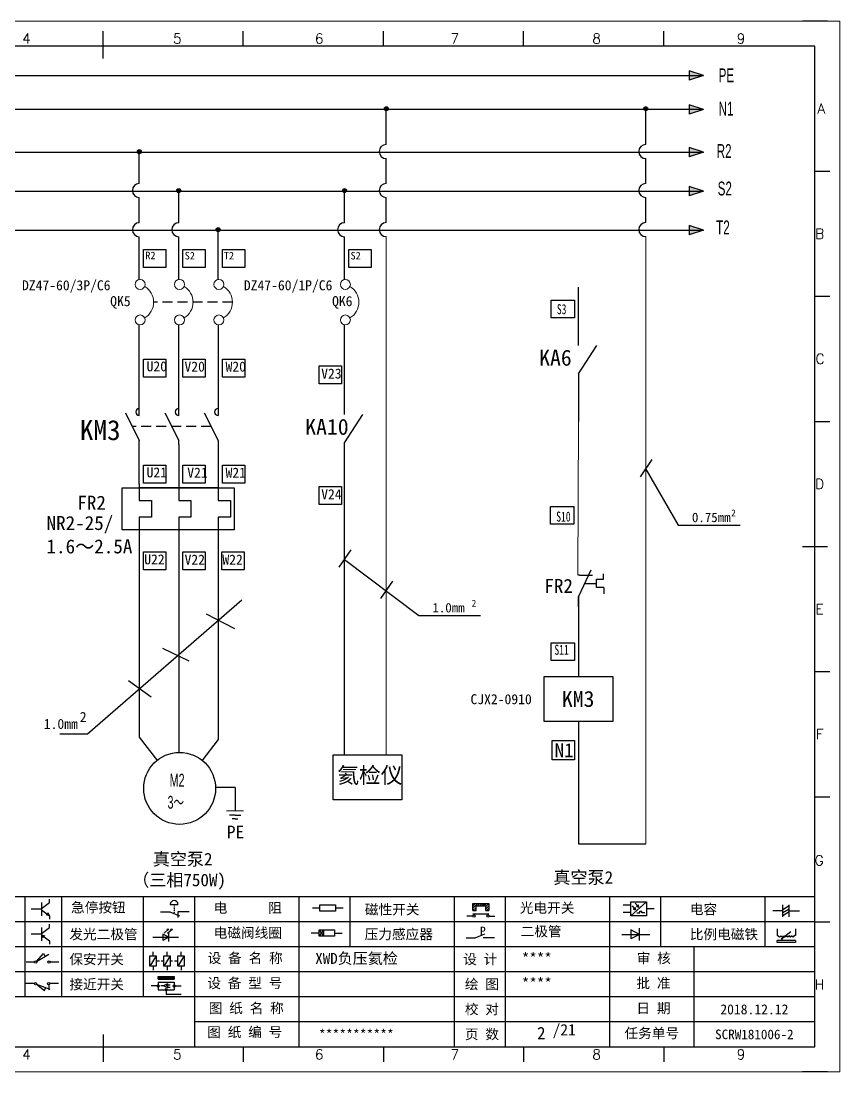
# Model space of a CAD drawing. Header units: millimetres. Extents: x -300 to 4128, y -106 to 2458.
# Drawn here: x 584.5 to 748.1, y 1904.7 to 2114.7 of the extents above; entities that cross this region are included whole.
import ezdxf
from ezdxf.enums import TextEntityAlignment as Align

# ---------------------------------------------------------------- set-up
doc = ezdxf.new("R2010")
doc.units = ezdxf.units.MM
doc.linetypes.add('ACISOWELD', pattern=[3, 2, -1])
for name, color, linetype in [('AE_BOR', 1, 'Continuous'), ('MISC', 2, 'Continuous'), ('SYMS', 7, 'Continuous')]:
    doc.layers.add(name, color=color, linetype=linetype)
doc.styles.get("Standard").update_dxf_attribs({"font": ''})
doc.styles.add('WD', font='romans.shx', dxfattribs={"width": 0.8, "bigfont": 'gbcbig.shx'})
doc.styles.add('样式 0', font='')
doc.styles.add('样式 2', font='')
doc.styles.add('样式 8', font='arial.ttf', dxfattribs={"width": 0.6, "height": 2.5})
doc.styles.add('汉字', font='')
doc.styles.get('Standard').set_extended_font_data('SimSun')
doc.styles.get('样式 0').set_extended_font_data('KaiTi_GB2312')
doc.styles.get('样式 2').set_extended_font_data('NSimSun')
doc.styles.get('汉字').set_extended_font_data('新宋体')

# ---------------------------------------------------------------- blocks, each defined once
blk = doc.blocks.new('磁性开关')
at = {"linetype": 'ByBlock'}
h = blk.add_hatch(dxfattribs=at)
h.set_pattern_fill('ANSI31', color=256, scale=0.1, style=0)
h.paths.add_polyline_path([(-1910.88, -776.69), (-1910.88, -775.29), (-1907.69, -775.29), (-1907.69, -776.69), (-1908.31, -776.69), (-1908.31, -775.79), (-1910.25, -775.79), (-1910.25, -776.69)])
for p, q in [((-1910.88, -776.69), (-1910.88, -775.29)), ((-1910.88, -775.29), (-1907.69, -775.29)), ((-1910.88, -776.69), (-1910.25, -776.69)), ((-1910.25, -776.69), (-1910.25, -775.79)), ((-1910.25, -775.79), (-1908.31, -775.79)), ((-1908.31, -776.69), (-1908.31, -775.79)), ((-1908.31, -776.69), (-1907.69, -776.69)), ((-1907.69, -775.29), (-1907.69, -776.69)), ((-1910.91, -777.81), (-1912.09, -777.81)), ((-1910.88, -777.39), (-1907.69, -777.39)), ((-1907.66, -777.81), (-1906.48, -777.81))]:
    blk.add_line(p, q, dxfattribs=at)
for centre in [(-1910.68, -777.81), (-1907.88, -777.81)]:
    blk.add_circle(centre, 0.225, dxfattribs=at)
blk = doc.blocks.new('光电开关')
at = {"linetype": 'ByBlock'}
h = blk.add_hatch(dxfattribs=at)
h.set_pattern_fill('ANSI31', color=256, scale=0.01, style=0)
h.set_pattern_definition([(45, (0.172267, 0), (-0.0224506403, 0.0224506403), [])])
h.paths.add_polyline_path([(-1882.44, -776.34), (-1882.5, -775.91), (-1882.68, -776.07)])
h.paths.add_polyline_path([(-1882.86, -776.23), (-1882.44, -776.34), (-1882.68, -776.07)])
h.paths.add_polyline_path([(-1883.05, -776.88), (-1883.11, -776.45), (-1883.29, -776.61)])
h.paths.add_polyline_path([(-1883.47, -776.77), (-1883.05, -776.88), (-1883.29, -776.61)])
for p, q in [((-1884.01, -775.96), (-1885.56, -775.96)), ((-1880.91, -775.3), (-1884.01, -778.05)), ((-1883.75, -776.09), (-1883.05, -776.88)), ((-1883.11, -776.45), (-1883.47, -776.77)), ((-1883.05, -776.88), (-1883.47, -776.77)), ((-1883.14, -775.55), (-1882.44, -776.34)), ((-1883.05, -776.88), (-1883.11, -776.45)), ((-1882.5, -775.91), (-1882.86, -776.23)), ((-1882.44, -776.34), (-1882.86, -776.23)), ((-1882.44, -776.34), (-1882.5, -775.91)), ((-1879.37, -776.67), (-1880.91, -776.67)), ((-1884.01, -777.39), (-1885.56, -777.39)), ((-1882.78, -777.47), (-1882.23, -777.47)), ((-1882.23, -777.47), (-1882.23, -777.14)), ((-1882.23, -777.14), (-1881.78, -777.14)), ((-1881.78, -777.47), (-1881.78, -777.14)), ((-1881.23, -777.47), (-1881.78, -777.47))]:
    blk.add_line(p, q, dxfattribs=at)
blk.add_lwpolyline([(-1884.01, -775.3), (-1880.91, -775.3), (-1880.91, -778.05), (-1884.01, -778.05)], close=True, dxfattribs=at)
blk = doc.blocks.new('电磁阀线圈')
at = {"linetype": 'ByBlock'}
for p, q in [((-1854.61, -796.54), (-1856.17, -796.54)), ((-1854.61, -795.92), (-1853.75, -797.16)), ((-1853.75, -795.92), (-1854.61, -797.16)), ((-1853.75, -795.92), (-1853.75, -797.16)), ((-1851.53, -796.54), (-1849.97, -796.54))]:
    blk.add_line(p, q, dxfattribs=at)
blk.add_lwpolyline([(-1854.61, -795.92), (-1851.53, -795.92), (-1851.53, -797.16), (-1854.61, -797.16)], close=True, dxfattribs=at)
blk = doc.blocks.new('压力感应器')
at = {"linetype": 'ByBlock'}
for p, q in [((-1815.59, -777.73), (-1813.71, -776.93)), ((-1817.44, -777.73), (-1815.59, -777.73)), ((-1811.78, -777.73), (-1814.05, -777.73))]:
    blk.add_line(p, q, dxfattribs=at)
at = {"linetype": 'ByBlock', "insert": (-1814.65, -775.48), "char_height": 1.68, "width": 1.2242, "attachment_point": 1}
blk.add_mtext('{\\fNSimSun|b0|i0|c134|p49;P}', dxfattribs=at)
blk = doc.blocks.new('二极管')
at = {"linetype": 'ByBlock'}
for p, q in [((-1787.52, -776.77), (-1781.92, -776.77)), ((-1783.97, -776.77), (-1785.69, -775.9)), ((-1785.69, -775.9), (-1785.69, -777.65)), ((-1783.97, -776.77), (-1785.69, -777.65)), ((-1783.97, -777.99), (-1783.97, -775.56))]:
    blk.add_line(p, q, dxfattribs=at)
blk = doc.blocks.new('NPN三极管')
at = {"linetype": 'ByBlock'}
for p, q in [((-1785.73, -780.61), (-1785.73, -783.32)), ((-1785.73, -781.82), (-1784.15, -780.66)), ((-1784.15, -780.66), (-1784.15, -779.98)), ((-1785.73, -781.97), (-1787.81, -781.97)), ((-1785.73, -782.11), (-1784.15, -783.27)), ((-1784.41, -782.73), (-1784.74, -783.18)), ((-1784.15, -783.27), (-1784.74, -783.18)), ((-1784.15, -783.27), (-1784.41, -782.73)), ((-1784.15, -783.27), (-1784.15, -783.96))]:
    blk.add_line(p, q, dxfattribs=at)
blk = doc.blocks.new('PNP三极管')
at = {"linetype": 'ByBlock'}
for p, q in [((-1784.9, -785.38), (-1784.9, -788.09)), ((-1783.32, -785.43), (-1783.32, -784.75)), ((-1784.9, -786.74), (-1786.98, -786.74)), ((-1784.9, -786.59), (-1783.32, -785.43)), ((-1784.9, -786.88), (-1783.32, -788.04)), ((-1784.9, -786.88), (-1784.31, -786.97)), ((-1784.9, -786.88), (-1784.64, -787.42)), ((-1784.31, -786.97), (-1784.64, -787.42)), ((-1783.32, -788.04), (-1783.32, -788.73))]:
    blk.add_line(p, q, dxfattribs=at)
blk = doc.blocks.new('常开行程开关')
at = {"linetype": 'ByBlock'}
for p, q in [((-1785.89, -792.17), (-1784.52, -790.62)), ((-1785.89, -792.17), (-1783.43, -790.72)), ((-1784.52, -790.62), (-1784.19, -791.17)), ((-1786.29, -792.3), (-1788.01, -792.3)), ((-1781.48, -792.3), (-1783.21, -792.3))]:
    blk.add_line(p, q, dxfattribs=at)
for centre in [(-1786.07, -792.3), (-1783.42, -792.3)]:
    blk.add_circle(centre, 0.219, dxfattribs=at)
blk = doc.blocks.new('常闭行程开关')
at = {"linetype": 'ByBlock'}
for p, q in [((-1786.34, -796.62), (-1788.07, -796.62)), ((-1785.93, -796.72), (-1783.25, -797.7)), ((-1785.93, -796.72), (-1784.3, -798)), ((-1784.3, -798), (-1784.08, -797.4)), ((-1783.48, -796.84), (-1783.48, -797.85)), ((-1781.54, -796.62), (-1783.26, -796.62))]:
    blk.add_line(p, q, dxfattribs=at)
for centre in [(-1786.12, -796.62), (-1783.48, -796.62)]:
    blk.add_circle(centre, 0.219, dxfattribs=at)
blk = doc.blocks.new('电容')
at = {"linetype": 'ByBlock'}
for p, q in [((-1756.08, -782.99), (-1756.08, -780.56)), ((-1754.86, -780.79), (-1756.08, -781.55)), ((-1754.86, -782.99), (-1754.86, -780.56)), ((-1756.08, -781.77), (-1758.13, -781.77)), ((-1754.86, -781.44), (-1756.08, -782.2)), ((-1754.86, -781.99), (-1756.08, -782.75)), ((-1754.86, -781.77), (-1752.81, -781.77))]:
    blk.add_line(p, q, dxfattribs=at)
blk = doc.blocks.new('发光二极管')
at = {"linetype": 'ByBlock'}
for p, q in [((-1755.78, -785.92), (-1754.89, -785.14)), ((-1754.89, -785.14), (-1755.2, -785.22)), ((-1755.2, -785.22), (-1755.01, -785.43)), ((-1755.08, -785.92), (-1754.18, -785.14)), ((-1754.89, -785.14), (-1755.01, -785.43)), ((-1754.18, -785.14), (-1754.49, -785.22)), ((-1754.49, -785.22), (-1754.31, -785.43)), ((-1754.18, -785.14), (-1754.31, -785.43)), ((-1758.01, -786.77), (-1752.89, -786.77)), ((-1754.84, -786.77), (-1756.04, -786.16)), ((-1756.04, -786.16), (-1756.04, -787.39)), ((-1754.84, -786.77), (-1756.04, -787.39)), ((-1754.84, -787.63), (-1754.84, -785.92))]:
    blk.add_line(p, q, dxfattribs=at)
blk = doc.blocks.new('比例电磁阀')
at = {"linetype": 'ByBlock'}
for p, q in [((-1757.26, -775.38), (-1757.26, -776.71)), ((-1757.26, -776.71), (-1757.05, -776.71)), ((-1754.5, -775.98), (-1756.35, -777.44)), ((-1753.58, -776.71), (-1753.8, -776.71)), ((-1753.58, -775.38), (-1753.58, -776.71)), ((-1753.6, -777.73), (-1757.25, -777.73)), ((-1757.25, -778.13), (-1757.25, -777.73)), ((-1753.6, -778.13), (-1757.25, -778.13)), ((-1756.35, -777.44), (-1756.25, -777.25)), ((-1756.35, -777.44), (-1756.15, -777.38)), ((-1756.15, -777.38), (-1756.25, -777.25)), ((-1753.6, -777.73), (-1753.6, -778.13))]:
    blk.add_line(p, q, dxfattribs=at)
for centre in [(-1756.78, -776.71), (-1756.24, -776.71), (-1755.7, -776.71), (-1755.15, -776.71), (-1754.61, -776.71), (-1754.07, -776.71)]:
    blk.add_arc(centre, 0.271, 180, 0, dxfattribs=at)
blk = doc.blocks.new('保安开关')
at = {"linetype": 'ByBlock'}
for p, q in [((-1757.33, -790.79), (-1758.6, -792.81)), ((-1757.96, -790.79), (-1757.96, -789.97)), ((-1754.54, -790.79), (-1755.81, -792.81)), ((-1755.17, -790.79), (-1755.17, -789.97)), ((-1751.75, -790.79), (-1753.02, -792.81)), ((-1752.39, -790.79), (-1752.39, -789.97)), ((-1757.96, -792.81), (-1757.96, -793.62)), ((-1757.33, -791.8), (-1756.72, -791.8)), ((-1756.35, -791.8), (-1755.89, -791.8)), ((-1755.17, -792.81), (-1755.17, -793.62)), ((-1754.52, -791.8), (-1754.06, -791.8)), ((-1753.69, -791.8), (-1753.08, -791.8)), ((-1752.39, -792.81), (-1752.39, -793.62))]:
    blk.add_line(p, q, dxfattribs=at)
for points in [[(-1758.6, -790.79), (-1757.33, -790.79), (-1757.33, -792.81), (-1758.6, -792.81)], [(-1755.81, -790.79), (-1754.54, -790.79), (-1754.54, -792.81), (-1755.81, -792.81)], [(-1753.02, -790.79), (-1751.75, -790.79), (-1751.75, -792.81), (-1753.02, -792.81)]]:
    blk.add_lwpolyline(points, close=True, dxfattribs=at)
blk = doc.blocks.new('接近开关')
at = {"linetype": 'ByBlock'}
h = blk.add_hatch(dxfattribs=at)
h.set_pattern_fill('ANSI31', color=256, scale=0.01, style=0)
h.set_pattern_definition([(45, (-89.131516, -30.795668), (-0.0224506403, 0.0224506403), [])])
h.paths.add_polyline_path([(-1516.96, -1123.35), (-1516.96, -1122.85), (-1513.76, -1122.85), (-1513.76, -1123.35)])
for p, q in [((-1516.96, -1123.35), (-1516.96, -1122.85)), ((-1516.96, -1122.85), (-1513.76, -1122.85)), ((-1516.96, -1123.35), (-1513.76, -1123.35)), ((-1513.76, -1122.85), (-1513.76, -1123.35)), ((-1517.18, -1124.71), (-1518.36, -1124.71)), ((-1516.96, -1123.95), (-1513.76, -1123.95)), ((-1516.96, -1123.95), (-1516.96, -1125.47)), ((-1516.96, -1125.47), (-1513.76, -1125.47)), ((-1515.91, -1124.71), (-1516.45, -1124.71)), ((-1515.11, -1124.31), (-1515.91, -1124.71)), ((-1515.11, -1125.11), (-1515.91, -1124.71)), ((-1515.33, -1124.53), (-1515.17, -1124.53)), ((-1515.33, -1124.88), (-1515.17, -1124.88)), ((-1515.25, -1124.45), (-1515.25, -1124.61)), ((-1515.11, -1124.31), (-1515.11, -1125.11)), ((-1515.11, -1124.48), (-1514.58, -1124.48)), ((-1515.11, -1124.94), (-1514.58, -1124.94)), ((-1513.76, -1123.95), (-1513.76, -1125.47)), ((-1513.54, -1124.71), (-1512.36, -1124.71)), ((-1515.36, -1125.69), (-1515.36, -1126.36)), ((-1515.36, -1126.36), (-1512.36, -1126.36))]:
    blk.add_line(p, q, dxfattribs=at)
for centre in [(-1516.96, -1124.71), (-1515.36, -1125.47), (-1513.76, -1124.71)]:
    blk.add_circle(centre, 0.225, dxfattribs=at)
blk = doc.blocks.new('电阻')
at = {"linetype": 'ByBlock'}
for p, q in [((-3.09, 0), (-1.57, 0)), ((1.57, 0), (3.09, 0))]:
    blk.add_line(p, q, dxfattribs=at)
blk.add_lwpolyline([(-1.57, 0.63), (1.57, 0.63), (1.57, -0.63), (-1.57, -0.63)], close=True, dxfattribs=at)
blk = doc.blocks.new('急停按钮')
at = {"linetype": 'ByBlock'}
for p, q in [((-1.86, 0), (0, 0)), ((0, 0), (1.88, -0.81)), ((0.06, 1.45), (1.61, 1.45)), ((0.83, 1.45), (0.83, 1.24)), ((0.83, 1.07), (0.83, 0.85)), ((0.83, 0.68), (0.83, 0.47)), ((0.83, 0.29), (0.83, 0.08)), ((3.81, 0), (1.54, 0)), ((1.54, 0), (1.54, -1.15)), ((0.83, -0.09), (0.83, -0.24))]:
    blk.add_line(p, q, dxfattribs=at)
blk.add_arc((0.83, 1.45), 0.774, 0, 180)
blk = doc.blocks.new('电控横A4')
at = {"color": 7}
for p, q in [((292, -5), (5, -5)), ((292, -205), (292, -5)), ((10.03, -205), (289.53, -205)), ((130.8, -205), (190.75, -205)), ((190.75, -205), (259.54, -205))]:
    blk.add_line(p, q, dxfattribs=at)
at = {"color": 7, "linetype": 'ByBlock'}
for p, q in [((292, -175), (5, -175)), ((292, -180), (5, -180)), ((292, -185), (5, -185)), ((292, -190), (5, -190)), ((292, -195), (5, -195)), ((292, -200), (168.03, -200))]:
    blk.add_line(p, q, dxfattribs=at)
at = {"color": 7, "lineweight": -2}
for p, q in [((134.12, -175), (134.12, -195)), ((141.48, -175), (141.48, -195)), ((157.79, -175), (157.79, -195)), ((168.03, -175), (168.03, -204.92)), ((188.84, -175), (188.84, -185)), ((199.08, -175), (199.08, -185)), ((219.89, -175), (219.89, -185)), ((230.12, -175), (230.12, -185)), ((250.93, -175), (250.93, -185)), ((261.17, -175), (261.17, -185)), ((281.98, -175), (281.98, -185)), ((188.84, -185), (188.84, -204.92)), ((219.89, -185), (219.89, -205)), ((230.12, -185), (230.12, -205)), ((250.93, -185), (250.93, -205)), ((267.79, -185), (267.79, -205))]:
    blk.add_line(p, q, dxfattribs=at)
at = {"color": 7, "ltscale": 2}
for p, q in [((292, -205), (292, -183.55)), ((259.54, -205), (289.53, -205)), ((259.54, -205), (292, -205))]:
    blk.add_line(p, q, dxfattribs=at)
at = {"layer": 'AE_BOR', "color": 7, "lineweight": 15}
for p, q in [((0, 0), (297, 0)), ((297, 0), (297, -210)), ((297, -210), (0, -210))]:
    blk.add_line(p, q, dxfattribs=at)
at = {"layer": 'AE_BOR', "color": 7}
for p, q in [((149.78, -5), (149.78, -2)), ((177.78, -5), (177.78, -2)), ((205.78, -5), (205.78, -2)), ((233.78, -5), (233.78, -2)), ((261.78, -5), (261.78, -2)), ((292, -30), (295, -30)), ((292, -55), (295, -55)), ((292, -80), (295, -80)), ((292, -130), (295, -130)), ((292, -155), (295, -155)), ((292, -180), (295, -180)), ((149.78, -205), (149.78, -208)), ((177.78, -205), (177.78, -208)), ((205.78, -205), (205.78, -208)), ((233.78, -205), (233.78, -208)), ((261.78, -205), (261.78, -208))]:
    blk.add_line(p, q, dxfattribs=at)
at = {"layer": 'AE_BOR', "color": 7, "lineweight": 30}
for p, q in [((294.53, 0), (289.53, 0)), ((149.78, -7.5), (149.78, -2.5)), ((289.5, -105), (294.5, -105)), ((149.78, -202.5), (149.78, -207.5)), ((149.78, -205), (149.78, -207.5)), ((294.53, -210), (289.53, -210))]:
    blk.add_line(p, q, dxfattribs=at)
at = {"color": 7, "linetype": 'ByBlock'}
for name, p in [('NPN三极管', (1923.2, 604.5)), ('磁性开关', (2134.53, 598.96)), ('光电开关', (2139.22, 599.27)), ('电容', (2041.69, 603.98)), ('PNP三极管', (1922.37, 604.27)), ('发光二极管', (1917.72, 603.69)), ('电磁阀线圈', (2047.53, 614.3)), ('压力感应器', (2039.72, 594.52)), ('二极管', (2040.91, 594.27)), ('比例电磁阀', (2041.69, 593.98)), ('常开行程开关', (1922.37, 604.27)), ('保安开关', (1917.72, 603.98)), ('接近开关', (1677.72, 931.9)), ('常闭行程开关', (1922.37, 604.27))]:
    blk.add_blockref(name, p, dxfattribs=at)
at = {"color": 7}
for name, p in [('急停按钮', (163.12, -177.98)), ('电阻', (194.66, -177.22))]:
    blk.add_blockref(name, p, dxfattribs=at)
at = {"color": 7, "char_height": 2, "attachment_point": 1, "style": '汉字'}
for s, insert in [('{\\fKaiTi_GB2312|b0|i0|c134|p49;急停按钮}', (143.35, -176.12)), ('{\\fKaiTi_GB2312|b0|i0|c134|p49;电      阻}', (171.86, -176.19)), ('{\\fKaiTi_GB2312|b0|i0|c134|p49;磁性开关}', (202.07, -176.53)), ('{\\fKaiTi_GB2312|b0|i0|c134|p49;光电开关}', (233.02, -176.19)), ('{\\fKaiTi_GB2312|b0|i0|c134|p49;电容}', (267, -176.48)), ('{\\fKaiTi_GB2312|b0|i0|c134|p49;发光二极管}', (143.02, -181.48)), ('{\\fKaiTi_GB2312|b0|i0|c134|p49;电磁阀线圈}', (171.86, -181.19)), ('{\\fKaiTi_GB2312|b0|i0|c134|p49;压力感应器}', (202.02, -181.47)), ('{\\fKaiTi_GB2312|b0|i0|c134|p49;二极管}', (233.2, -180.91)), ('{\\fKaiTi_GB2312|b0|i0|c134|p49;比例电磁铁}', (267, -181.48)), ('{\\fKaiTi_GB2312|b0|i0|c134|p49;保安开关}', (143.02, -186.48)), ('{\\fKaiTi_GB2312|b0|i0|c134|p0;设 备 名 称}', (170.65, -186.24)), ('{\\fKaiTi_GB2312|b0|i0|c134|p0;设 计}', (221.72, -186.46)), ('{\\fKaiTi_GB2312|b0|i0|c134|p0;审 核}', (256.39, -186.25)), ('{\\fKaiTi_GB2312|b0|i0|c134|p0;设 备 型 号}', (170.58, -191.24)), ('{\\fKaiTi_GB2312|b0|i0|c134|p0;批 准}', (256.32, -191.25)), ('{\\fKaiTi_GB2312|b0|i0|c134|p49;接近开关}', (143.02, -191.48)), ('{\\fKaiTi_GB2312|b0|i0|c134|p0;绘 图}', (222.05, -191.46)), ('{\\fKaiTi_GB2312|b0|i0|c134|p0;图 纸 名 称}', (170.86, -196.24)), ('{\\fKaiTi_GB2312|b0|i0|c134|p0;校 对}', (222.05, -196.46)), ('{\\fKaiTi_GB2312|b0|i0|c134|p0;日 期}', (256.32, -196.25)), ('{\\fKaiTi_GB2312|b0|i0|c134|p0;图 纸 编 号}', (170.57, -201.03)), ('{\\fKaiTi_GB2312|b0|i0|c134|p0;页 数}', (222.05, -201.46)), ('{\\fKaiTi_GB2312|b0|i0|c134|p0;任务单号}', (253.94, -201.25))]:
    blk.add_mtext(s, dxfattribs=dict(at, insert=insert))
at = {"color": 7}
for s, insert, char_height, width, attachment_point in [('{\\fKaiTi_GB2312|b0|i0|c134|p49;XWD负压氦检}', (192.15, -186.2), 2.2, 26.5767, 1), ('{\\fKaiTi_GB2312|b0|i0|c134|p49;****}', (233.43, -186.2), 2.2, 15.3175, 1), ('{\\fKaiTi_GB2312|b0|i0|c134|p49;****}', (233.43, -191.2), 2.2, 15.3175, 1), ('\\pxqc;{\\fKaiTi_GB2312|b0|i0|c134|p49;2018.12.12}', (279.89, -197.5), 2, 24.2172, 5), ('\\pxqc;{\\fKaiTi_GB2312|b0|i0|c134|p49;SCRW181006-2}', (279.89, -202.5), 1.92, 24.2172, 5)]:
    blk.add_mtext(s, dxfattribs=dict(at, insert=insert, char_height=char_height, width=width, attachment_point=attachment_point))
at = {"color": 7, "lineweight": -2, "insert": (200.36, -202.5), "char_height": 2, "width": 31.0482, "attachment_point": 5}
blk.add_mtext('\\pxqc;{\\f宋体|b0|i0|c134|p2;\\C256;***********}', dxfattribs=at)
at = {"color": 7, "linetype": 'ByBlock', "lineweight": -2, "insert": (242.64, -201.84), "char_height": 4.2689, "width": 20.8102, "attachment_point": 5}
blk.add_mtext('\\pxql;  {\\H0.53119x; /21}', dxfattribs=at)
at = {"layer": 'AE_BOR', "color": 7, "style": 'WD'}
for s, p in [('4', (134.45, -4.5)), ('5', (164.59, -4.5)), ('6', (192.94, -4.5)), ('7', (220.04, -4.5)), ('8', (248.37, -4.5)), ('9', (277.23, -4.5)), ('4', (134.45, -207.5)), ('5', (164.59, -207.5)), ('6', (192.94, -207.5)), ('7', (220.04, -207.5)), ('8', (248.37, -207.5)), ('9', (277.23, -207.5))]:
    blk.add_text(s, height=2, dxfattribs=at).set_placement(p, align=Align.CENTER)
for s, p in [('A', (294.03, -17.5)), ('B', (293.84, -42.5)), ('C', (293.93, -67.5)), ('D', (293.84, -92.5)), ('E', (293.74, -117.5)), ('F', (293.74, -142.5)), ('F', (293.74, -142.5)), ('G', (293.74, -167.72)), ('H', (293.84, -192.5))]:
    blk.add_text(s, height=2, dxfattribs=at).set_placement(p, align=Align.MIDDLE_RIGHT)
blk = doc.blocks.new('WDDOT')
blk.add_hatch(color=256).paths.add_polyline_path([(0.5, 0, 1), (-0.5, 0, 1)])
blk.add_circle((0, 0), 0.5)

msp = doc.modelspace()

# ---------------------------------------------------------------- hatches: boundary and pattern name
for points in [[(717.951, 2097.957), (720.869, 2097.021), (717.951, 2096.086)], [(657.858, 2097.148, 1), (657.072, 2097.148, 1)], [(709.712, 2097.148, 1), (708.926, 2097.148, 1)], [(608.505, 2088.566, 1), (607.718, 2088.566, 1)], [(717.951, 2089.391), (720.869, 2088.456), (717.951, 2087.52)], [(616.38, 2080.804, 1), (615.593, 2080.804, 1)], [(649.518, 2080.804, 1), (648.732, 2080.804, 1)], [(717.951, 2081.595), (720.869, 2080.659), (717.951, 2079.724)], [(624.254, 2072.974, 1), (623.467, 2072.974, 1)], [(717.951, 2073.798), (720.869, 2072.863), (717.951, 2071.928)]]:
    msp.add_hatch(color=7).paths.add_polyline_path(points)
at = {"layer": 'MISC'}
msp.add_hatch(color=7, dxfattribs=at).paths.add_polyline_path([(717.951, 2104.721), (720.869, 2103.786), (717.951, 2102.851)])

# ---------------------------------------------------------------- linework, layer by layer
at = {"color": 7}
for p, q in [((720.869, 2097.021), (717.951, 2097.957)), ((717.951, 2097.957), (717.951, 2096.086)), ((720.869, 2097.021), (485.165, 2097.021)), ((657.448, 2089.981), (657.448, 2097.148)), ((709.302, 2089.981), (709.302, 2097.148)), ((720.869, 2097.021), (717.951, 2096.086)), ((516.258, 2088.456), (720.869, 2088.456)), ((608.112, 2082.198), (608.112, 2088.566)), ((720.869, 2088.456), (717.951, 2089.391)), ((717.951, 2089.391), (717.951, 2087.52)), ((720.869, 2088.456), (717.951, 2087.52)), ((657.448, 2082.219), (657.448, 2087.193)), ((709.302, 2082.219), (709.302, 2087.193)), ((720.869, 2080.659), (717.951, 2081.595)), ((717.951, 2081.595), (717.951, 2079.724)), ((516.251, 2080.694), (720.762, 2080.694)), ((608.112, 2074.367), (608.112, 2079.41)), ((615.986, 2074.367), (615.986, 2080.804)), ((649.125, 2074.367), (649.125, 2080.804)), ((657.448, 2074.384), (657.448, 2079.431)), ((709.302, 2074.384), (709.302, 2079.431)), ((720.869, 2080.659), (717.951, 2079.724)), ((516.25, 2072.859), (720.856, 2072.859)), ((720.869, 2072.863), (717.951, 2073.798)), ((717.951, 2073.798), (717.951, 2071.928)), ((720.869, 2072.863), (717.951, 2071.928)), ((695.864, 2044.181), (699.52, 2049.853)), ((605.334, 2036.392), (608.112, 2030.883)), ((613.209, 2036.392), (615.987, 2030.883)), ((621.084, 2036.392), (623.862, 2030.883)), ((649.123, 2030.368), (652.778, 2036.041)), ((709.302, 2025.147), (715.814, 2013.959)), ((608.112, 2018.853), (610.564, 2018.853)), ((610.564, 2018.853), (610.564, 2015.551)), ((615.987, 2018.853), (618.439, 2018.853)), ((618.439, 2018.853), (618.439, 2015.551)), ((623.861, 2018.853), (626.314, 2018.853)), ((626.314, 2018.853), (626.314, 2015.551)), ((610.564, 2015.551), (608.112, 2015.551)), ((618.439, 2015.551), (615.987, 2015.551)), ((626.314, 2015.551), (623.861, 2015.551)), ((715.814, 2013.959), (728.161, 2013.959)), ((649.123, 2007.103), (663.96, 1995.914)), ((698.311, 2004.929), (695.856, 1999.674)), ((696.09, 2003.971), (698.676, 2003.971)), ((699.452, 2003.127), (700.893, 2003.127)), ((699.452, 2001.476), (699.452, 2003.127)), ((700.921, 2001.476), (699.452, 2001.476)), ((695.864, 1999.674), (695.864, 1995.264)), ((695.864, 1999.674), (695.864, 1988.676)), ((700.921, 2000.206), (700.921, 2000.216)), ((695.864, 1999.056), (695.864, 1983.676)), ((663.96, 1995.914), (676.307, 1995.914)), ((695.864, 1974.676), (695.864, 1950.255)), ((627.257, 1961.548), (623.351, 1961.548)), ((627.257, 1961.548), (627.257, 1956.849)), ((627.257, 1955.976), (626.131, 1955.976)), ((627.257, 1955.282), (626.683, 1955.282)), ((627.257, 1955.976), (628.383, 1955.976)), ((627.257, 1955.282), (627.831, 1955.282)), ((695.864, 1950.255), (709.302, 1950.27))]:
    msp.add_line(p, q, dxfattribs=at)
at = {"color": 7, "ltscale": 2}
for p, q in [((608.112, 2088.566), (607.718, 2088.566)), ((615.986, 2080.804), (615.593, 2080.804)), ((649.125, 2080.804), (648.732, 2080.804)), ((623.86, 2072.974), (623.467, 2072.974)), ((623.859, 2063.037), (623.859, 2072.861)), ((608.11, 2063.037), (608.11, 2071.581)), ((615.985, 2063.037), (615.985, 2071.581)), ((649.124, 2063.037), (649.124, 2071.581)), ((695.864, 2049.853), (695.864, 2061.479)), ((608.111, 2035.853), (608.11, 2053.952)), ((615.987, 2035.853), (615.985, 2053.952)), ((623.859, 2053.953), (623.86, 2035.853)), ((649.123, 2036.041), (649.122, 2053.953)), ((695.864, 2044.181), (695.864, 2034.636)), ((608.112, 2030.373), (608.112, 2030.883)), ((615.986, 2030.373), (615.986, 2030.884)), ((623.86, 2030.885), (623.86, 2030.373)), ((608.112, 2022.186), (608.112, 2030.373)), ((615.986, 2030.054), (615.986, 2030.373)), ((615.986, 2030.054), (615.987, 2018.846)), ((623.861, 2030.366), (623.861, 2018.845)), ((649.124, 1968.071), (649.123, 2030.368)), ((608.112, 2022.186), (608.112, 2018.853)), ((623.861, 2021.378), (608.112, 2021.379)), ((608.112, 2015.551), (608.112, 1998.804)), ((615.987, 2015.551), (615.987, 1998.804)), ((623.861, 2015.551), (623.861, 1998.804)), ((696.09, 2003.971), (695.856, 2003.971)), ((700.891, 2003.127), (700.891, 2004.223)), ((697.083, 2002.301), (699.452, 2002.301)), ((700.921, 2001.476), (700.921, 2000.216)), ((695.856, 1999.674), (695.856, 1999.056)), ((695.864, 1997.638), (695.864, 1999.674)), ((608.113, 1998.804), (608.113, 1981.245)), ((615.987, 1998.804), (615.987, 1981.245)), ((623.862, 1998.803), (623.862, 1981.245)), ((615.987, 1991.539), (615.987, 1968.521)), ((608.113, 1981.245), (608.113, 1971.554)), ((623.862, 1981.245), (623.862, 1971.082)), ((608.113, 1971.554), (611.758, 1966.864)), ((623.862, 1971.082), (620.585, 1966.86)), ((621.909, 1968.524), (621.909, 1968.524))]:
    msp.add_line(p, q, dxfattribs=at)
at = {"color": 7, "lineweight": 0}
for p, q in [((657.448, 2071.596), (657.448, 1968.071)), ((709.302, 2071.596), (709.302, 1950.27)), ((627.257, 1956.849), (625.567, 1956.849)), ((627.257, 1956.849), (628.947, 1956.849))]:
    msp.add_line(p, q, dxfattribs=at)
at = {"color": 7, "linetype": 'ACISOWELD'}
for p, q in [((626.719, 2058.494), (610.971, 2058.494)), ((622.473, 2033.637), (606.723, 2033.637))]:
    msp.add_line(p, q, dxfattribs=at)
at = {"color": 7, "linetype": 'Continuous', "lineweight": 0}
msp.add_line((695.864, 2034.636), (695.766, 2003.971), dxfattribs=at)
at = {"color": 7, "lineweight": -2}
for p, q in [((708.256, 2023.61), (710.617, 2027.078)), ((648.076, 2005.565), (650.438, 2009.033)), ((656.401, 1999.287), (658.763, 2002.755)), ((628.617, 1998.943), (597.734, 1972.15)), ((621.456, 1996.217), (627.158, 1993.324)), ((612.766, 1989.345), (618.016, 1986.813)), ((605.977, 1982.924), (610.503, 1979.669)), ((597.734, 1972.15), (592.213, 1972.15))]:
    msp.add_line(p, q, dxfattribs=at)
at = {"color": 7, "ltscale": 2}
for points in [[(608.973, 2069.026), (613.434, 2069.026), (613.434, 2065.43), (608.973, 2065.43)], [(616.838, 2069.026), (621.299, 2069.026), (621.299, 2065.43), (616.838, 2065.43)], [(624.747, 2069.026), (629.208, 2069.026), (629.208, 2065.43), (624.747, 2065.43)], [(649.977, 2069.026), (654.438, 2069.026), (654.438, 2065.43), (649.977, 2065.43)], [(690.389, 2058.908), (695.064, 2058.908), (695.064, 2055.336), (690.389, 2055.336)], [(608.972, 2047.118), (613.433, 2047.118), (613.433, 2043.522), (608.972, 2043.522)], [(616.837, 2047.118), (621.298, 2047.118), (621.298, 2043.522), (616.837, 2043.522)], [(624.746, 2047.118), (629.207, 2047.118), (629.207, 2043.522), (624.746, 2043.522)], [(644.076, 2045.787), (648.537, 2045.787), (648.537, 2042.191), (644.076, 2042.191)], [(608.973, 2025.921), (613.434, 2025.921), (613.434, 2022.326), (608.973, 2022.326)], [(616.838, 2025.921), (621.299, 2025.921), (621.299, 2022.326), (616.838, 2022.326)], [(624.747, 2025.921), (629.208, 2025.921), (629.208, 2022.326), (624.747, 2022.326)], [(604.669, 2021.379), (627.063, 2021.379), (627.063, 2012.995), (604.669, 2012.995)], [(644.076, 2021.671), (648.537, 2021.671), (648.537, 2018.076), (644.076, 2018.076)], [(690.291, 2017.696), (694.966, 2017.696), (694.966, 2014.124), (690.291, 2014.124)], [(608.973, 2008.607), (613.434, 2008.607), (613.434, 2005.011), (608.973, 2005.011)], [(616.78, 2008.607), (621.241, 2008.607), (621.241, 2005.011), (616.78, 2005.011)], [(624.588, 2008.607), (629.048, 2008.607), (629.048, 2005.011), (624.588, 2005.011)], [(690.389, 1990.459), (695.064, 1990.459), (695.064, 1986.887), (690.389, 1986.887)], [(690.601, 1970.941), (695.064, 1970.941), (695.064, 1967.055), (690.601, 1967.055)]]:
    msp.add_lwpolyline(points, close=True, dxfattribs=at)
at = {"color": 7}
for points in [[(688.999, 1983.676), (702.73, 1983.676), (702.73, 1974.676), (688.999, 1974.676)], [(646.843, 1968.071), (660.573, 1968.071), (660.573, 1959.071), (646.843, 1959.071)]]:
    msp.add_lwpolyline(points, close=True, dxfattribs=at)
for centre, radius in [((657.465, 2097.148), 0.393), ((709.319, 2097.148), 0.393), ((608.112, 2088.566), 0.393), ((615.986, 2080.804), 0.393), ((649.125, 2080.804), 0.393), ((623.86, 2072.974), 0.393), ((616.171, 1961.34), 7.183)]:
    msp.add_circle(centre, radius, dxfattribs=at)
at = {"color": 7, "lineweight": 0}
for centre in [(608.273, 2062.048), (616.148, 2062.048), (624.022, 2062.048), (649.287, 2062.048), (608.273, 2054.939), (616.148, 2054.939), (624.022, 2054.939), (649.287, 2054.939)]:
    msp.add_circle(centre, 1, dxfattribs=at)
at = {"color": 7, "ltscale": 2}
for centre in [(657.448, 2088.587), (709.302, 2088.587), (608.112, 2080.804), (657.448, 2080.825), (709.302, 2080.825), (608.112, 2072.973), (615.986, 2072.973), (649.125, 2072.973), (657.448, 2072.99), (709.302, 2072.99)]:
    msp.add_arc(centre, 1.394, 90, 270, dxfattribs=at)
at = {"color": 7, "lineweight": 0}
for centre in [(607.28, 2058.494), (615.155, 2058.494), (623.029, 2058.494), (648.294, 2058.493)]:
    msp.add_arc(centre, 3.691, 301.18201, 58.81799, dxfattribs=at)
at = {"color": 7}
for centre in [(608.112, 2036.556), (615.987, 2036.556), (623.861, 2036.556)]:
    msp.add_arc(centre, 0.703, 90, 270, dxfattribs=at)
at = {"layer": 'MISC', "color": 7}
for p, q in [((720.869, 2103.786), (717.951, 2104.721)), ((717.951, 2104.721), (717.951, 2102.851)), ((485.165, 2103.786), (720.869, 2103.786)), ((720.869, 2103.786), (717.951, 2102.851))]:
    msp.add_line(p, q, dxfattribs=at)

# ---------------------------------------------------------------- block references
msp.add_blockref('电控横A4', (451.117, 2114.677))
at = {"layer": 'SYMS', "color": 7, "lineweight": -3, "xscale": 0.5, "yscale": 0.5, "zscale": 0.5}
for p in [(657.465, 2097.148), (657.465, 2097.148), (709.319, 2097.148), (709.319, 2097.148), (608.112, 2088.566), (615.986, 2080.804), (649.125, 2080.804), (623.86, 2072.974)]:
    msp.add_blockref('WDDOT', p, dxfattribs=at)

# ---------------------------------------------------------------- texts
at = {"color": 7, "style": '汉字'}
for s, p in [('QK5', (604.336, 2058.704)), ('QK6', (648.669, 2058.703))]:
    msp.add_text(s, height=2, dxfattribs=at).set_placement(p, align=Align.MIDDLE_CENTER)
at = {"color": 7}
for s, p in [('0.75mm', (718.535, 2014.546)), ('1.0mm', (666.681, 1996.501))]:
    msp.add_text(s, height=1.89, dxfattribs=at).set_placement(p)
msp.add_text('2', height=2.5).set_placement((687.585, 1911.188))
at = {"color": 7, "attachment_point": 1}
for s, insert, char_height, width, style in [('N1', (723.864, 2098.554), 2.772, 4.96666, '样式 8'), ('R2', (723.489, 2090.078), 2.772, 15.27425, '样式 8'), ('S2', (723.68, 2082.594), 2.772, 19.43687, '样式 8'), ('T2', (723.375, 2074.82), 2.772, 15.27425, '样式 8'), ('KA6', (688.013, 2048.993), 3.185, 7.10735, '样式 0'), ('KA10', (641.271, 2035.18), 3.185, 7.10735, '样式 0'), ('\\pxqc;KM3', (692.146, 1980.819), 3.185, 7.31625, '样式 2'), ('氦检仪', (647.66, 1965.573), 3.185, 18.06581, '样式 2'), ('M2', (614.171, 1964.257), 2.56, 8.7428, '样式 8'), ('{\\f|b0|i0|c2|p2;3\\fSimSun|b0|i0|c134|p2;～}', (613.756, 1959.847), 2.56, 9.87863, '样式 8')]:
    msp.add_mtext(s, dxfattribs=dict(at, insert=insert, char_height=char_height, width=width, style=style))
for s, insert, char_height, width in [('2', (726.384, 2017.07), 1.35, 2.39904), ('2', (674.53, 1999.025), 1.35, 2.39904), ('{真空泵2}', (690.857, 1944.802), 2.5, 47.49761)]:
    msp.add_mtext(s, dxfattribs=dict(at, insert=insert, char_height=char_height, width=width))
at = {"color": 7, "lineweight": -2, "insert": (625.607, 1953.898), "char_height": 2.5415, "width": 5.69717, "attachment_point": 1}
msp.add_mtext('{PE}', dxfattribs=at)
at = {"insert": (604.439, 1948.461), "char_height": 2.5, "width": 23.05006, "attachment_point": 1}
msp.add_mtext('\\pxi2.5488;真空泵2\\P\\pi0.9016;（三相750W)', dxfattribs=at)
at = {"layer": 'MISC', "color": 7, "attachment_point": 1}
for s, insert, char_height, width, style in [('PE', (723.864, 2105.207), 2.772, 4.96666, '样式 8'), ('R2', (609.314, 2068.586), 1.5, 5.01683, '样式 0'), ('S2', (617.181, 2068.533), 1.5, 5.01683, '样式 0'), ('T2', (625.003, 2068.535), 1.5, 5.01683, '样式 0'), ('S2', (650.319, 2068.533), 1.5, 5.01683, '样式 0'), ('{\\fSimSun|b0|i0|c134|p2;DZ47-60/3P/C6}', (584.673, 2062.871), 2, 9.98661, '样式 0'), ('{\\fSimSun|b0|i0|c134|p2;DZ47-60/1P/C6}', (629.006, 2062.871), 2, 9.98661, '样式 0'), ('{\\W0.7;S3}', (691.549, 2058.096), 2, 3.31882, '样式 0'), ('U20', (609.569, 2046.678), 2, 5.01683, '样式 0'), ('V20', (617.132, 2046.625), 2, 5.01683, '样式 0'), ('W20', (625.343, 2046.627), 2, 5.01683, '样式 0'), ('V23', (644.456, 2045.235), 2, 5.01683, '样式 0'), ('KM3', (596.212, 2034.936), 4, 5.01683, '样式 0'), ('U21', (609.571, 2025.482), 2, 5.01683, '样式 0'), ('V21', (617.693, 2025.429), 2, 5.01683, '样式 0'), ('W21', (625.345, 2025.43), 2, 5.01683, '样式 0'), ('V24', (644.456, 2021.119), 2, 5.01683, '样式 0'), ('FR2', (595.726, 2019.827), 2.8, 5.01683, '样式 0'), ('{\\W0.7;S10}', (691.429, 2016.653), 2, 3.31882, '样式 0'), ('NR2-25/\\P1.6～2.5A', (589.575, 2015.768), 2.8, 20.46786, '样式 0'), ('U22', (609.096, 2008.108), 2, 5.01683, '样式 0'), ('V22', (617.16, 2008.055), 2, 5.01683, '样式 0'), ('W22', (624.71, 2008.057), 2, 5.01683, '样式 0'), ('FR2', (689.046, 2003.205), 2.8, 5.01683, '样式 0'), ('{\\W0.7;S11}', (691.06, 1990.039), 2, 3.31882, '样式 0'), ('{\\fSimSun|b0|i0|c134|p49;CJX2-0910}', (674.286, 1980.166), 2, 9.93959, '样式 0'), ('2', (596.225, 1976.618), 2, 5.01683, '样式 0'), ('1.0mm', (589.029, 1975.235), 2, 5.01683, '样式 0'), ('N1', (691.1, 1970.361), 2.8, 5.01683, '样式 0')]:
    msp.add_mtext(s, dxfattribs=dict(at, insert=insert, char_height=char_height, width=width, style=style))

doc.saveas('drawing.dxf')
